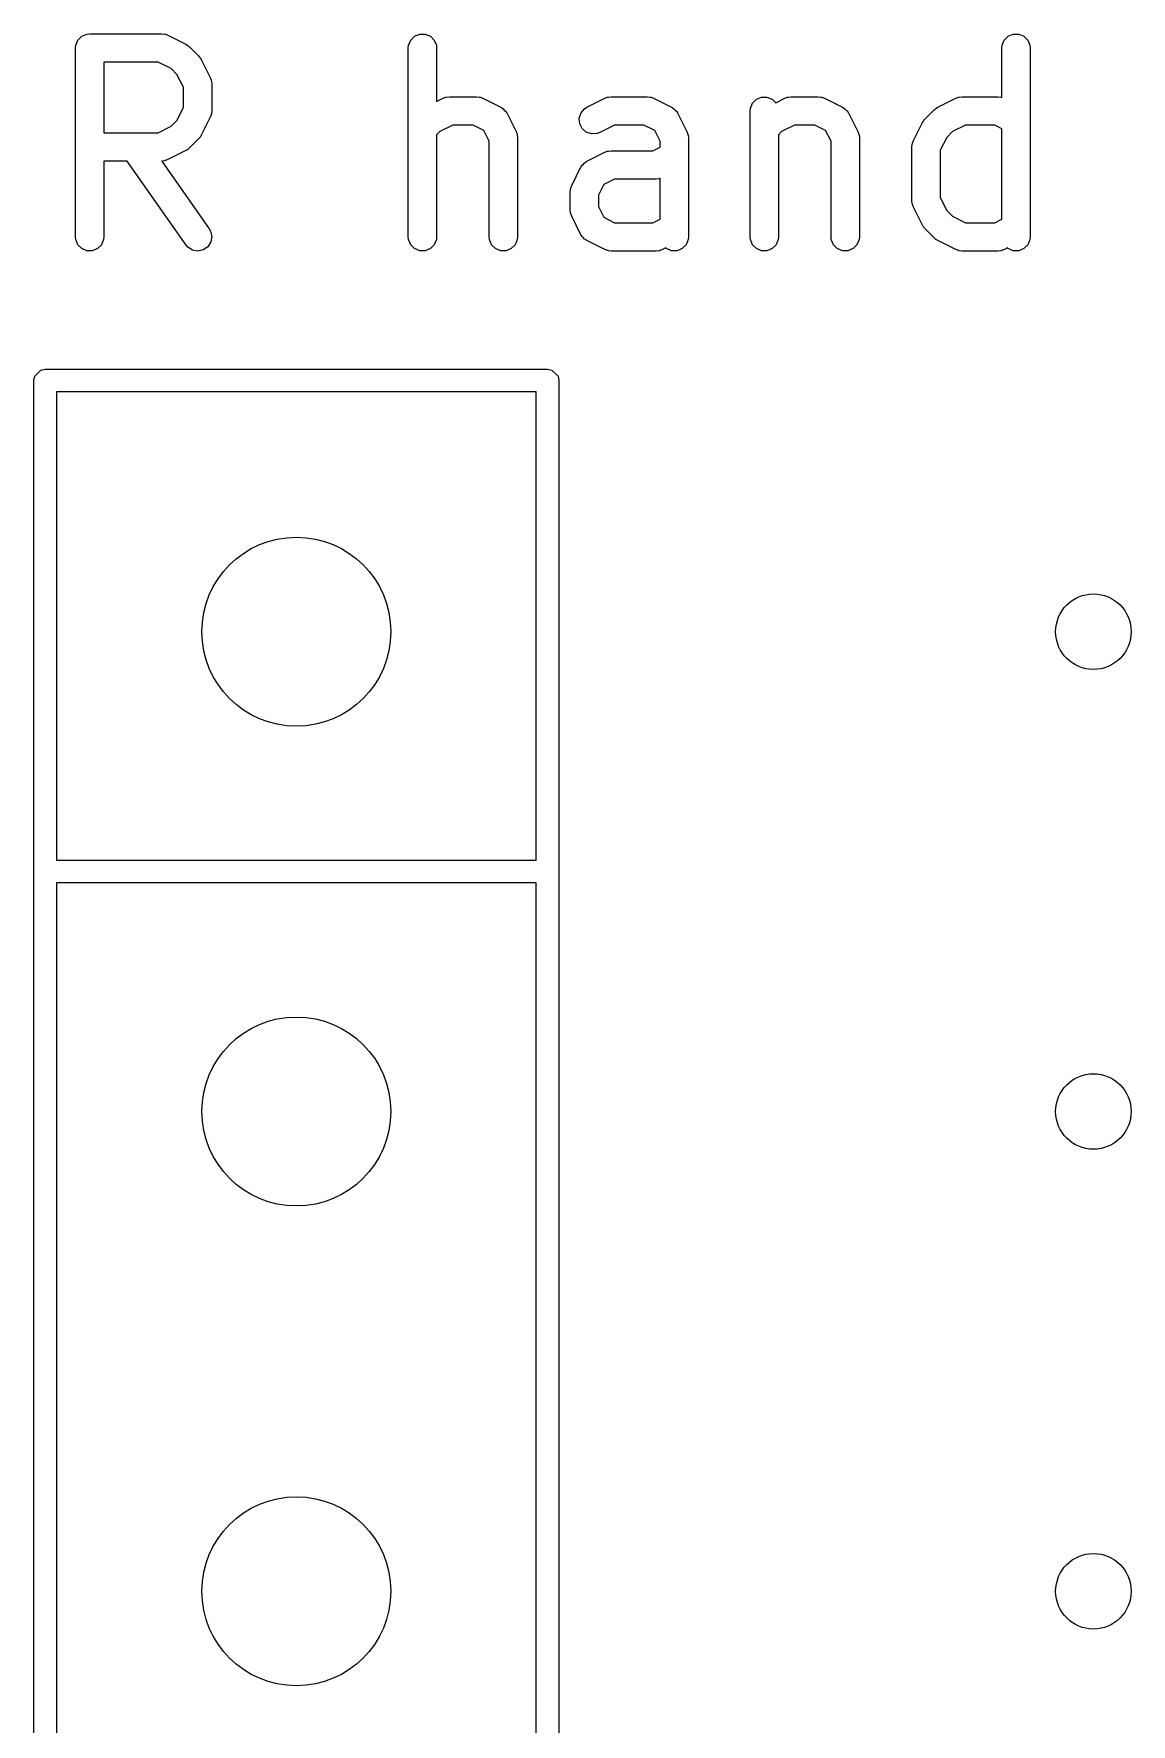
# Model space of a CAD drawing. Extents: x 2.61 to 8.6, y -5.69 to -1.89.
# Drawn here: x 7.6209 to 7.8496, y -2.444 to -2.0916 of the extents above; entities that cross this region are included whole.
import ezdxf

# ---------------------------------------------------------------- set-up
doc = ezdxf.new("R2010")
doc.units = 0
doc.header["$MEASUREMENT"] = 0
doc.layers.add('BLACK', color=7, linetype='CONTINUOUS')

msp = doc.modelspace()

# ---------------------------------------------------------------- linework, layer by layer
at = {"layer": 'BLACK', "linetype": 'CONTINUOUS'}
for p, q in [((7.63005, -2.09295), (7.63087, -2.09214)), ((7.63087, -2.09214), (7.63193, -2.0917)), ((7.63193, -2.0917), (7.63251, -2.09164)), ((7.63251, -2.09164), (7.64751, -2.09164)), ((7.64751, -2.09164), (7.64808, -2.0917)), ((7.64808, -2.0917), (7.64818, -2.09174)), ((7.64818, -2.09174), (7.64829, -2.09175)), ((7.64829, -2.09175), (7.64883, -2.09195)), ((7.64883, -2.09195), (7.65258, -2.09383)), ((7.69942, -2.09295), (7.70023, -2.09214)), ((7.70023, -2.09214), (7.7013, -2.0917)), ((7.7013, -2.0917), (7.70245, -2.0917)), ((7.70245, -2.0917), (7.70352, -2.09214)), ((7.70352, -2.09214), (7.70433, -2.09295)), ((7.82315, -2.09295), (7.82397, -2.09214)), ((7.82397, -2.09214), (7.82503, -2.0917)), ((7.82503, -2.0917), (7.82619, -2.0917)), ((7.82619, -2.0917), (7.82725, -2.09214)), ((7.82725, -2.09214), (7.82806, -2.09295)), ((7.62956, -2.09459), (7.62961, -2.09402)), ((7.62956, -2.13396), (7.62956, -2.09459)), ((7.62961, -2.09402), (7.63005, -2.09295)), ((7.65258, -2.09383), (7.65282, -2.09398)), ((7.65282, -2.09398), (7.6529, -2.09401)), ((7.6529, -2.09401), (7.65298, -2.09408)), ((7.65298, -2.09408), (7.65307, -2.09414)), ((7.65307, -2.09414), (7.65312, -2.09419)), ((7.65312, -2.09419), (7.65334, -2.09438)), ((7.65334, -2.09438), (7.65522, -2.09625)), ((7.69892, -2.09459), (7.69898, -2.09402)), ((7.69892, -2.13396), (7.69892, -2.09459)), ((7.69898, -2.09402), (7.69942, -2.09295)), ((7.70433, -2.09295), (7.70477, -2.09402)), ((7.70477, -2.09402), (7.70483, -2.09459)), ((7.70483, -2.09459), (7.70483, -2.10575)), ((7.82266, -2.09459), (7.82271, -2.09402)), ((7.82266, -2.10488), (7.82266, -2.09459)), ((7.82271, -2.09402), (7.82315, -2.09295)), ((7.82806, -2.09295), (7.82851, -2.09402)), ((7.82851, -2.09402), (7.82856, -2.09459)), ((7.82856, -2.09459), (7.82856, -2.13396)), ((7.64681, -2.09755), (7.63546, -2.09755)), ((7.63546, -2.09755), (7.63546, -2.11226)), ((7.64951, -2.09889), (7.64681, -2.09755)), ((7.6507, -2.10009), (7.64951, -2.09889)), ((7.65522, -2.09625), (7.6554, -2.09648)), ((7.6554, -2.09648), (7.65546, -2.09653)), ((7.65546, -2.09653), (7.65552, -2.09662)), ((7.65552, -2.09662), (7.65559, -2.0967)), ((7.65559, -2.0967), (7.65562, -2.09677)), ((7.65562, -2.09677), (7.65577, -2.09702)), ((7.65577, -2.09702), (7.65765, -2.10077)), ((7.65205, -2.10279), (7.6507, -2.10009)), ((7.65205, -2.10702), (7.65205, -2.10279)), ((7.65765, -2.10077), (7.65785, -2.10131)), ((7.65785, -2.10131), (7.65786, -2.10142)), ((7.65786, -2.10142), (7.6579, -2.10152)), ((7.6579, -2.10152), (7.65796, -2.10209)), ((7.65796, -2.10209), (7.65796, -2.10772)), ((7.70483, -2.10575), (7.70618, -2.10508)), ((7.70618, -2.10508), (7.70672, -2.10487)), ((7.70672, -2.10487), (7.70682, -2.10486)), ((7.70682, -2.10486), (7.70692, -2.10482)), ((7.70692, -2.10482), (7.7075, -2.10476)), ((7.7075, -2.10476), (7.71312, -2.10476)), ((7.71312, -2.10476), (7.7137, -2.10482)), ((7.7137, -2.10482), (7.7138, -2.10486)), ((7.7138, -2.10486), (7.7139, -2.10487)), ((7.7139, -2.10487), (7.71444, -2.10508)), ((7.71444, -2.10508), (7.71819, -2.10695)), ((7.73617, -2.10695), (7.73992, -2.10508)), ((7.73992, -2.10508), (7.74046, -2.10487)), ((7.74046, -2.10487), (7.74057, -2.10486)), ((7.74057, -2.10486), (7.74067, -2.10482)), ((7.74067, -2.10482), (7.74124, -2.10476)), ((7.74124, -2.10476), (7.74874, -2.10476)), ((7.74874, -2.10476), (7.74932, -2.10482)), ((7.74932, -2.10482), (7.74942, -2.10486)), ((7.74942, -2.10486), (7.74952, -2.10487)), ((7.74952, -2.10487), (7.75006, -2.10508)), ((7.75006, -2.10508), (7.75381, -2.10695)), ((7.77022, -2.10714), (7.77066, -2.10608)), ((7.77066, -2.10608), (7.77148, -2.10526)), ((7.77148, -2.10526), (7.77254, -2.10482)), ((7.77254, -2.10482), (7.77369, -2.10482)), ((7.77369, -2.10482), (7.77476, -2.10526)), ((7.77476, -2.10526), (7.77552, -2.10603)), ((7.77552, -2.10603), (7.77742, -2.10508)), ((7.77742, -2.10508), (7.77796, -2.10487)), ((7.77796, -2.10487), (7.77807, -2.10486)), ((7.77807, -2.10486), (7.77816, -2.10482)), ((7.77816, -2.10482), (7.77874, -2.10476)), ((7.77874, -2.10476), (7.78436, -2.10476)), ((7.78436, -2.10476), (7.78494, -2.10482)), ((7.78494, -2.10482), (7.78504, -2.10486)), ((7.78504, -2.10486), (7.78514, -2.10487)), ((7.78514, -2.10487), (7.78568, -2.10508)), ((7.78568, -2.10508), (7.78943, -2.10695)), ((7.80929, -2.10695), (7.81304, -2.10508)), ((7.81304, -2.10508), (7.81358, -2.10487)), ((7.81358, -2.10487), (7.81369, -2.10486)), ((7.81369, -2.10486), (7.81378, -2.10482)), ((7.81378, -2.10482), (7.81436, -2.10476)), ((7.81436, -2.10476), (7.82186, -2.10476)), ((7.82186, -2.10476), (7.82244, -2.10482)), ((7.82244, -2.10482), (7.82253, -2.10486)), ((7.82253, -2.10486), (7.82264, -2.10487)), ((7.82264, -2.10487), (7.82266, -2.10488)), ((7.64951, -2.11091), (7.6507, -2.10972)), ((7.6507, -2.10972), (7.65205, -2.10702)), ((7.65765, -2.10904), (7.65577, -2.11279)), ((7.65785, -2.1085), (7.65765, -2.10904)), ((7.65786, -2.10839), (7.65785, -2.1085)), ((7.6579, -2.10829), (7.65786, -2.10839)), ((7.65796, -2.10772), (7.6579, -2.10829)), ((7.71819, -2.10695), (7.71829, -2.10701)), ((7.71829, -2.10701), (7.71834, -2.10703)), ((7.71834, -2.10703), (7.71839, -2.10708)), ((7.71839, -2.10708), (7.71868, -2.10726)), ((7.71868, -2.10726), (7.71893, -2.10754)), ((7.71893, -2.10754), (7.71921, -2.10778)), ((7.71921, -2.10778), (7.71939, -2.10807)), ((7.71939, -2.10807), (7.71944, -2.10813)), ((7.71944, -2.10813), (7.71945, -2.10817)), ((7.71945, -2.10817), (7.71951, -2.10827)), ((7.71951, -2.10827), (7.72139, -2.11202)), ((7.73457, -2.10922), (7.73493, -2.10813)), ((7.73465, -2.11037), (7.73457, -2.10922)), ((7.73493, -2.10813), (7.73568, -2.10726)), ((7.73568, -2.10726), (7.73617, -2.10695)), ((7.75381, -2.10695), (7.75391, -2.10701)), ((7.75391, -2.10701), (7.75396, -2.10703)), ((7.75396, -2.10703), (7.75401, -2.10708)), ((7.75401, -2.10708), (7.7543, -2.10726)), ((7.7543, -2.10726), (7.75455, -2.10754)), ((7.75455, -2.10754), (7.75483, -2.10778)), ((7.75483, -2.10778), (7.75501, -2.10807)), ((7.75501, -2.10807), (7.75506, -2.10813)), ((7.75506, -2.10813), (7.75507, -2.10817)), ((7.75507, -2.10817), (7.75513, -2.10827)), ((7.75513, -2.10827), (7.75701, -2.11202)), ((7.77016, -2.10772), (7.77022, -2.10714)), ((7.77016, -2.13396), (7.77016, -2.10772)), ((7.78943, -2.10695), (7.78953, -2.10701)), ((7.78953, -2.10701), (7.78958, -2.10703)), ((7.78958, -2.10703), (7.78963, -2.10708)), ((7.78963, -2.10708), (7.78992, -2.10726)), ((7.78992, -2.10726), (7.79017, -2.10754)), ((7.79017, -2.10754), (7.79045, -2.10778)), ((7.79045, -2.10778), (7.79063, -2.10807)), ((7.79063, -2.10807), (7.79068, -2.10813)), ((7.79068, -2.10813), (7.79069, -2.10817)), ((7.79069, -2.10817), (7.79075, -2.10827)), ((7.79075, -2.10827), (7.79263, -2.11202)), ((7.80422, -2.1139), (7.8061, -2.11015)), ((7.8061, -2.11015), (7.80625, -2.1099)), ((7.80625, -2.1099), (7.80628, -2.10983)), ((7.80628, -2.10983), (7.80635, -2.10974)), ((7.80635, -2.10974), (7.8064, -2.10966)), ((7.8064, -2.10966), (7.80646, -2.1096)), ((7.80646, -2.1096), (7.80665, -2.10938)), ((7.80665, -2.10938), (7.80852, -2.1075)), ((7.80852, -2.1075), (7.80875, -2.10732)), ((7.80875, -2.10732), (7.8088, -2.10726)), ((7.8088, -2.10726), (7.80889, -2.1072)), ((7.80889, -2.1072), (7.80897, -2.10714)), ((7.80897, -2.10714), (7.80904, -2.10711)), ((7.80904, -2.10711), (7.80929, -2.10695)), ((7.63546, -2.11226), (7.64681, -2.11226)), ((7.64681, -2.11226), (7.64951, -2.11091)), ((7.65522, -2.11355), (7.65334, -2.11543)), ((7.6554, -2.11333), (7.65522, -2.11355)), ((7.65546, -2.11328), (7.6554, -2.11333)), ((7.65552, -2.11319), (7.65546, -2.11328)), ((7.65559, -2.11311), (7.65552, -2.11319)), ((7.65562, -2.11303), (7.65559, -2.11311)), ((7.65577, -2.11279), (7.65562, -2.11303)), ((7.7055, -2.11202), (7.70483, -2.11269)), ((7.70483, -2.11269), (7.70483, -2.13396)), ((7.7082, -2.11067), (7.7055, -2.11202)), ((7.71243, -2.11067), (7.7082, -2.11067)), ((7.71467, -2.11179), (7.71243, -2.11067)), ((7.71579, -2.11404), (7.71467, -2.11179)), ((7.72139, -2.11202), (7.7216, -2.11256)), ((7.7216, -2.11256), (7.7216, -2.11267)), ((7.7216, -2.11267), (7.72164, -2.11276)), ((7.72164, -2.11276), (7.7217, -2.11334)), ((7.7217, -2.11334), (7.7217, -2.13396)), ((7.73516, -2.1114), (7.73465, -2.11037)), ((7.73603, -2.11216), (7.73516, -2.1114)), ((7.73713, -2.11252), (7.73603, -2.11216)), ((7.73828, -2.11244), (7.73713, -2.11252)), ((7.73882, -2.11223), (7.73828, -2.11244)), ((7.74194, -2.11067), (7.73882, -2.11223)), ((7.74805, -2.11067), (7.74194, -2.11067)), ((7.75029, -2.11179), (7.74805, -2.11067)), ((7.75142, -2.11404), (7.75029, -2.11179)), ((7.75701, -2.11202), (7.75722, -2.11256)), ((7.75722, -2.11256), (7.75722, -2.11267)), ((7.75722, -2.11267), (7.75726, -2.11276)), ((7.75726, -2.11276), (7.75732, -2.11334)), ((7.75732, -2.11334), (7.75732, -2.13396)), ((7.77674, -2.11202), (7.77607, -2.11269)), ((7.77607, -2.11269), (7.77607, -2.13396)), ((7.77944, -2.11067), (7.77674, -2.11202)), ((7.78367, -2.11067), (7.77944, -2.11067)), ((7.78591, -2.11179), (7.78367, -2.11067)), ((7.78704, -2.11404), (7.78591, -2.11179)), ((7.79263, -2.11202), (7.79284, -2.11256)), ((7.79284, -2.11256), (7.79284, -2.11267)), ((7.79284, -2.11267), (7.79288, -2.11276)), ((7.79288, -2.11276), (7.79294, -2.11334)), ((7.79294, -2.11334), (7.79294, -2.13396)), ((7.81116, -2.11322), (7.80981, -2.11591)), ((7.81236, -2.11202), (7.81116, -2.11322)), ((7.81506, -2.11067), (7.81236, -2.11202)), ((7.82116, -2.11067), (7.81506, -2.11067)), ((7.82266, -2.11142), (7.82116, -2.11067)), ((7.82266, -2.13026), (7.82266, -2.11142)), ((7.65258, -2.11598), (7.64883, -2.11786)), ((7.65282, -2.11583), (7.65258, -2.11598)), ((7.6529, -2.1158), (7.65282, -2.11583)), ((7.65298, -2.11573), (7.6529, -2.1158)), ((7.65307, -2.11567), (7.65298, -2.11573)), ((7.65312, -2.11561), (7.65307, -2.11567)), ((7.65334, -2.11543), (7.65312, -2.11561)), ((7.71579, -2.13396), (7.71579, -2.11404)), ((7.73617, -2.1182), (7.73992, -2.11632)), ((7.73992, -2.11632), (7.74046, -2.11612)), ((7.74046, -2.11612), (7.74057, -2.11611)), ((7.74057, -2.11611), (7.74067, -2.11607)), ((7.74067, -2.11607), (7.74124, -2.11601)), ((7.74124, -2.11601), (7.74992, -2.11601)), ((7.74992, -2.11601), (7.75142, -2.11527)), ((7.75142, -2.11527), (7.75142, -2.11404)), ((7.78704, -2.13396), (7.78704, -2.11404)), ((7.80391, -2.11522), (7.80397, -2.11464)), ((7.80391, -2.12646), (7.80391, -2.11522)), ((7.80397, -2.11464), (7.80401, -2.11454)), ((7.80401, -2.11444), (7.80422, -2.1139)), ((7.80401, -2.11454), (7.80401, -2.11444)), ((7.80981, -2.11591), (7.80981, -2.12577)), ((7.64034, -2.11817), (7.63546, -2.11817)), ((7.63546, -2.11817), (7.63546, -2.13396)), ((7.65259, -2.13566), (7.64034, -2.11817)), ((7.64808, -2.11811), (7.64755, -2.11816)), ((7.64755, -2.11816), (7.65742, -2.13227)), ((7.64818, -2.11807), (7.64808, -2.11811)), ((7.64829, -2.11806), (7.64818, -2.11807)), ((7.64883, -2.11786), (7.64829, -2.11806)), ((7.73298, -2.12327), (7.73485, -2.11952)), ((7.73485, -2.11952), (7.73491, -2.11942)), ((7.73491, -2.11942), (7.73493, -2.11938)), ((7.73493, -2.11938), (7.73498, -2.11932)), ((7.73498, -2.11932), (7.73516, -2.11903)), ((7.73516, -2.11903), (7.73544, -2.11879)), ((7.73544, -2.11879), (7.73568, -2.11851)), ((7.73568, -2.11851), (7.73598, -2.11832)), ((7.73598, -2.11832), (7.73603, -2.11827)), ((7.73603, -2.11827), (7.73608, -2.11826)), ((7.73608, -2.11826), (7.73617, -2.1182)), ((7.73267, -2.12459), (7.73272, -2.12401)), ((7.73272, -2.12401), (7.73276, -2.12392)), ((7.73276, -2.12392), (7.73277, -2.12381)), ((7.73277, -2.12381), (7.73298, -2.12327)), ((7.7397, -2.12304), (7.73857, -2.12529)), ((7.74194, -2.12192), (7.7397, -2.12304)), ((7.75062, -2.12192), (7.74194, -2.12192)), ((7.75119, -2.12186), (7.75062, -2.12192)), ((7.75129, -2.12182), (7.75119, -2.12186)), ((7.7514, -2.12181), (7.75129, -2.12182)), ((7.75142, -2.12181), (7.7514, -2.12181)), ((7.75142, -2.13026), (7.75142, -2.12181)), ((7.73267, -2.12834), (7.73267, -2.12459)), ((7.73857, -2.12529), (7.73857, -2.12764)), ((7.73857, -2.12764), (7.7397, -2.12989)), ((7.80397, -2.12704), (7.80391, -2.12646)), ((7.80401, -2.12714), (7.80397, -2.12704)), ((7.80401, -2.12724), (7.80401, -2.12714)), ((7.80422, -2.12778), (7.80401, -2.12724)), ((7.8061, -2.13153), (7.80422, -2.12778)), ((7.80981, -2.12577), (7.81116, -2.12846)), ((7.73272, -2.12892), (7.73267, -2.12834)), ((7.73276, -2.12901), (7.73272, -2.12892)), ((7.73277, -2.12912), (7.73276, -2.12901)), ((7.73298, -2.12966), (7.73277, -2.12912)), ((7.73485, -2.13341), (7.73298, -2.12966)), ((7.7397, -2.12989), (7.74194, -2.13101)), ((7.74194, -2.13101), (7.74992, -2.13101)), ((7.74992, -2.13101), (7.75142, -2.13026)), ((7.81116, -2.12846), (7.81236, -2.12966)), ((7.81236, -2.12966), (7.81506, -2.13101)), ((7.81506, -2.13101), (7.82116, -2.13101)), ((7.82116, -2.13101), (7.82266, -2.13026)), ((7.62961, -2.13454), (7.62956, -2.13396)), ((7.63005, -2.1356), (7.62961, -2.13454)), ((7.6354, -2.13454), (7.63496, -2.1356)), ((7.63546, -2.13396), (7.6354, -2.13454)), ((7.65742, -2.13227), (7.65771, -2.13277)), ((7.65771, -2.13277), (7.65796, -2.1339)), ((7.65796, -2.1339), (7.65776, -2.13503)), ((7.69898, -2.13454), (7.69892, -2.13396)), ((7.69942, -2.1356), (7.69898, -2.13454)), ((7.70477, -2.13454), (7.70433, -2.1356)), ((7.70483, -2.13396), (7.70477, -2.13454)), ((7.71585, -2.13454), (7.71579, -2.13396)), ((7.71629, -2.1356), (7.71585, -2.13454)), ((7.72164, -2.13454), (7.7212, -2.1356)), ((7.7217, -2.13396), (7.72164, -2.13454)), ((7.73491, -2.13351), (7.73485, -2.13341)), ((7.73493, -2.13355), (7.73491, -2.13351)), ((7.73498, -2.13361), (7.73493, -2.13355)), ((7.73516, -2.1339), (7.73498, -2.13361)), ((7.73544, -2.13414), (7.73516, -2.1339)), ((7.73568, -2.13442), (7.73544, -2.13414)), ((7.73598, -2.1346), (7.73568, -2.13442)), ((7.73603, -2.13465), (7.73598, -2.1346)), ((7.73608, -2.13467), (7.73603, -2.13465)), ((7.73617, -2.13473), (7.73608, -2.13467)), ((7.73992, -2.1366), (7.73617, -2.13473)), ((7.75726, -2.13454), (7.75682, -2.1356)), ((7.75732, -2.13396), (7.75726, -2.13454)), ((7.77022, -2.13454), (7.77016, -2.13396)), ((7.77066, -2.1356), (7.77022, -2.13454)), ((7.77601, -2.13454), (7.77557, -2.1356)), ((7.77607, -2.13396), (7.77601, -2.13454)), ((7.78709, -2.13454), (7.78704, -2.13396)), ((7.78753, -2.1356), (7.78709, -2.13454)), ((7.79288, -2.13454), (7.79244, -2.1356)), ((7.79294, -2.13396), (7.79288, -2.13454)), ((7.80625, -2.13178), (7.8061, -2.13153)), ((7.80628, -2.13185), (7.80625, -2.13178)), ((7.80635, -2.13194), (7.80628, -2.13185)), ((7.8064, -2.13202), (7.80635, -2.13194)), ((7.80646, -2.13208), (7.8064, -2.13202)), ((7.80665, -2.1323), (7.80646, -2.13208)), ((7.80852, -2.13418), (7.80665, -2.1323)), ((7.80875, -2.13436), (7.80852, -2.13418)), ((7.8088, -2.13442), (7.80875, -2.13436)), ((7.80889, -2.13448), (7.8088, -2.13442)), ((7.80897, -2.13454), (7.80889, -2.13448)), ((7.80904, -2.13457), (7.80897, -2.13454)), ((7.80929, -2.13473), (7.80904, -2.13457)), ((7.81304, -2.1366), (7.80929, -2.13473)), ((7.82851, -2.13454), (7.82806, -2.1356)), ((7.82856, -2.13396), (7.82851, -2.13454)), ((7.63087, -2.13642), (7.63005, -2.1356)), ((7.63193, -2.13686), (7.63087, -2.13642)), ((7.63308, -2.13686), (7.63193, -2.13686)), ((7.63415, -2.13642), (7.63308, -2.13686)), ((7.63496, -2.1356), (7.63415, -2.13642)), ((7.65296, -2.1361), (7.65259, -2.13566)), ((7.65393, -2.13672), (7.65296, -2.1361)), ((7.65507, -2.13692), (7.65393, -2.13672)), ((7.65619, -2.13667), (7.65507, -2.13692)), ((7.65714, -2.13601), (7.65619, -2.13667)), ((7.65776, -2.13503), (7.65714, -2.13601)), ((7.70023, -2.13642), (7.69942, -2.1356)), ((7.7013, -2.13686), (7.70023, -2.13642)), ((7.70245, -2.13686), (7.7013, -2.13686)), ((7.70352, -2.13642), (7.70245, -2.13686)), ((7.70433, -2.1356), (7.70352, -2.13642)), ((7.71711, -2.13642), (7.71629, -2.1356)), ((7.71817, -2.13686), (7.71711, -2.13642)), ((7.71932, -2.13686), (7.71817, -2.13686)), ((7.72039, -2.13642), (7.71932, -2.13686)), ((7.7212, -2.1356), (7.72039, -2.13642)), ((7.74046, -2.13681), (7.73992, -2.1366)), ((7.74057, -2.13682), (7.74046, -2.13681)), ((7.74067, -2.13686), (7.74057, -2.13682)), ((7.74124, -2.13692), (7.74067, -2.13686)), ((7.75062, -2.13692), (7.74124, -2.13692)), ((7.75119, -2.13686), (7.75062, -2.13692)), ((7.75129, -2.13682), (7.75119, -2.13686)), ((7.7514, -2.13681), (7.75129, -2.13682)), ((7.75194, -2.1366), (7.7514, -2.13681)), ((7.75259, -2.13628), (7.75194, -2.1366)), ((7.75273, -2.13642), (7.75259, -2.13628)), ((7.75379, -2.13686), (7.75273, -2.13642)), ((7.75494, -2.13686), (7.75379, -2.13686)), ((7.75601, -2.13642), (7.75494, -2.13686)), ((7.75682, -2.1356), (7.75601, -2.13642)), ((7.77148, -2.13642), (7.77066, -2.1356)), ((7.77254, -2.13686), (7.77148, -2.13642)), ((7.77369, -2.13686), (7.77254, -2.13686)), ((7.77476, -2.13642), (7.77369, -2.13686)), ((7.77557, -2.1356), (7.77476, -2.13642)), ((7.78835, -2.13642), (7.78753, -2.1356)), ((7.78941, -2.13686), (7.78835, -2.13642)), ((7.79056, -2.13686), (7.78941, -2.13686)), ((7.79163, -2.13642), (7.79056, -2.13686)), ((7.79244, -2.1356), (7.79163, -2.13642)), ((7.81358, -2.13681), (7.81304, -2.1366)), ((7.81369, -2.13682), (7.81358, -2.13681)), ((7.81378, -2.13686), (7.81369, -2.13682)), ((7.81436, -2.13692), (7.81378, -2.13686)), ((7.82186, -2.13692), (7.81436, -2.13692)), ((7.82244, -2.13686), (7.82186, -2.13692)), ((7.82253, -2.13682), (7.82244, -2.13686)), ((7.82264, -2.13681), (7.82253, -2.13682)), ((7.82318, -2.1366), (7.82264, -2.13681)), ((7.82383, -2.13628), (7.82318, -2.1366)), ((7.82397, -2.13642), (7.82383, -2.13628)), ((7.82503, -2.13686), (7.82397, -2.13642)), ((7.82619, -2.13686), (7.82503, -2.13686)), ((7.82725, -2.13642), (7.82619, -2.13686)), ((7.82806, -2.1356), (7.82725, -2.13642)), ((7.62087, -2.16389), (7.62105, -2.16299)), ((7.62105, -2.16299), (7.62232, -2.16171)), ((7.62232, -2.16171), (7.62323, -2.16153)), ((7.62323, -2.16153), (7.72795, -2.16153)), ((7.72795, -2.16153), (7.72886, -2.16171)), ((7.72886, -2.16171), (7.73014, -2.16299)), ((7.73014, -2.16299), (7.73031, -2.16389)), ((7.62087, -3.36862), (7.62087, -2.16389)), ((7.62559, -2.16625), (7.62559, -2.26389)), ((7.72559, -2.16625), (7.62559, -2.16625)), ((7.72559, -2.26389), (7.72559, -2.16625)), ((7.73031, -2.16389), (7.73031, -3.36862)), ((7.62559, -2.26389), (7.72559, -2.26389)), ((7.62559, -2.26862), (7.62559, -3.36625)), ((7.72559, -2.26862), (7.62559, -2.26862)), ((7.72559, -3.36625), (7.72559, -2.26862))]:
    msp.add_line(p, q, dxfattribs=at)
at = {"layer": 'BLACK'}
for centre, radius in [((7.67559, -2.21625), 0.01969), ((7.84173, -2.21625), 0.00787), ((7.67559, -2.31625), 0.01969), ((7.84173, -2.31625), 0.00787), ((7.67559, -2.41625), 0.01969), ((7.84173, -2.41625), 0.00787)]:
    msp.add_circle(centre, radius, dxfattribs=at)

doc.saveas('drawing.dxf')
